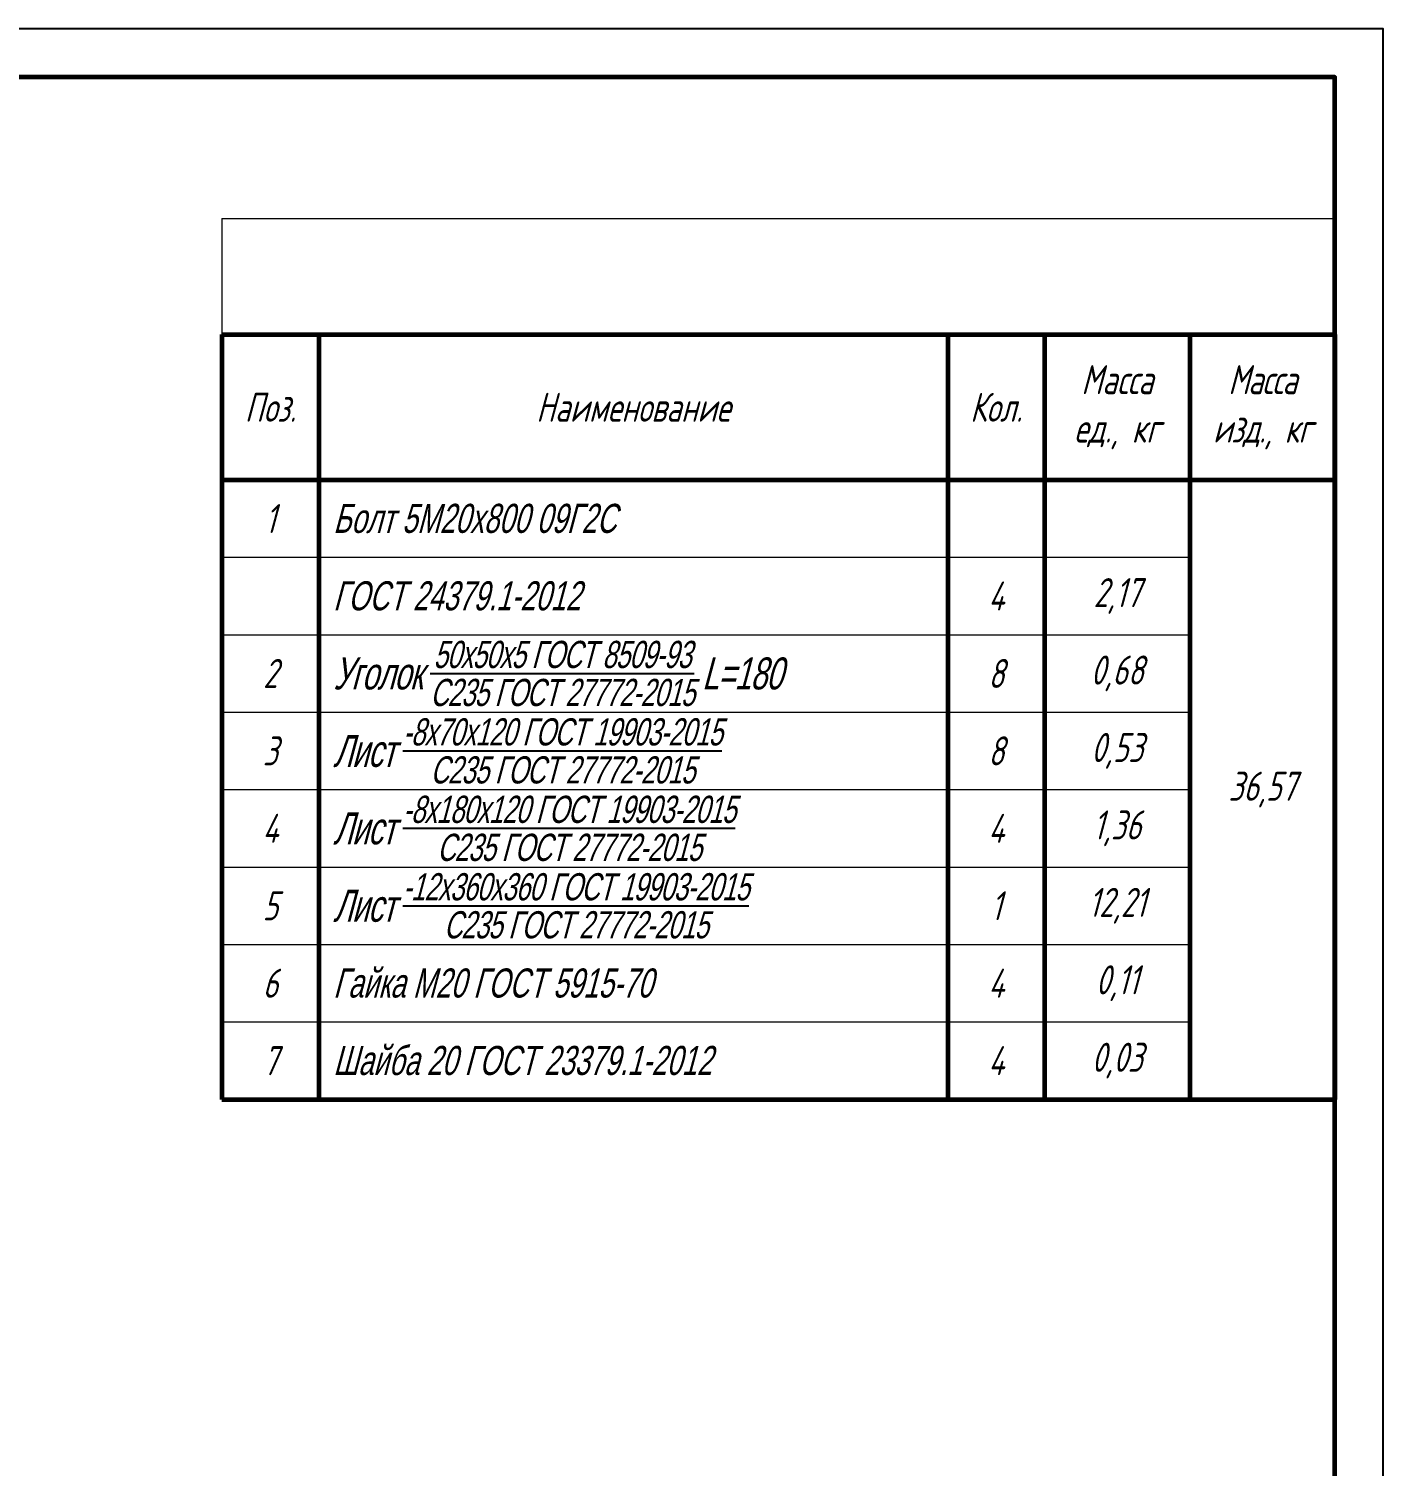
# Paper-space layout 'АБ2' of a CAD drawing. Header units: millimetres. Extents: x 0 to 420, y 0 to 297.
# Drawn here: x 280 to 420, y 148.5 to 297 of the extents above; entities that cross this region are included whole.
import ezdxf

# ---------------------------------------------------------------- set-up
doc = ezdxf.new("R2010")
doc.units = ezdxf.units.MM
doc.layers.add('Обозначения', color=102, linetype='Continuous', lineweight=25)
doc.layers.add('Основная', color=134, linetype='Continuous', lineweight=70)
doc.styles.get("Standard").update_dxf_attribs({"font": 'simplex.shx', "width": 0.7, "oblique": 15, "height": 3})

# ---------------------------------------------------------------- blocks, each defined once
blk = doc.blocks.new('*U167')
at = {"layer": 'Обозначения'}
blk.add_lwpolyline([(0, 0), (420, 0), (420, 297), (0, 297)], close=True, dxfattribs=at)
at = {"layer": 'Обозначения', "lineweight": 60}
blk.add_lwpolyline([(20, 5), (415, 5), (415, 292), (20, 292)], close=True, dxfattribs=at)
blk = doc.blocks.new('*T173')
at = {"layer": 'Defpoints', "color": 8, "linetype": 'ByBlock', "lineweight": 0, "transparency": 16777216}
for p, q in [((0, 0), (115, 0)), ((0, 0), (0, -12)), ((115, 0), (115, -12))]:
    blk.add_line(p, q, dxfattribs=at)
at = {"layer": 'Обозначения', "color": 0, "linetype": 'Continuous', "lineweight": 60, "transparency": 16777216}
for p, q in [((0, -12), (115, -12)), ((0, -12), (0, -91)), ((10, -12), (10, -91)), ((75, -12), (75, -91)), ((85, -12), (85, -91)), ((100, -12), (100, -91)), ((115, -12), (115, -91)), ((0, -27), (115, -27)), ((0, -91), (115, -91))]:
    blk.add_line(p, q, dxfattribs=at)
at = {"layer": 'Обозначения', "color": 0, "linetype": 'Continuous', "lineweight": 15, "transparency": 16777216}
for p, q in [((0, -35), (100, -35)), ((0, -43), (100, -43)), ((0, -51), (100, -51)), ((0, -59), (100, -59)), ((0, -67), (100, -67)), ((0, -75), (100, -75)), ((0, -83), (100, -83))]:
    blk.add_line(p, q, dxfattribs=at)
at = {"layer": 'Обозначения', "color": 0, "transparency": 16777216}
for s, insert, char_height, width, attachment_point in [('Масса ед., кг', (92.5, -19.5), 3, 12, 5), ('{\\T0.95;Масса изд., кг}', (107.5, -19.5), 3, 12, 5), ('Поз.', (5, -19.5), 3, 7, 5), ('Наименование', (42.5, -19.5), 3, 62, 5), ('Кол.', (80, -19.5), 3, 7, 5), ('1', (5, -31), 3, 7, 5), ('{\\fMS Sans Serif|b0|i0|c204|p0;\\C256;Болт 5М20х800 09Г2С}', (11.5, -31), 3, 62, 4), ('{\\fMS Sans Serif|b0|i0|c204|p0;\\C256;ГОСТ 24379.1-2012}', (11.5, -39), 3, 62, 4), ('4', (80, -39), 3, 7, 5), ('2,17', (92.5, -39), 3, 12, 5), ('\\A1;{\\fMS Sans Serif|b0|i0|c204|p0;\\T0.95;\\C256;Уголок \\H0.85x;\\S50х50х5 ГОСТ 8509-93/С235 ГОСТ 27772-2015;\\H1.17647x; \\fMS Sans Serif|b0|i0|c0|p0;L=\\fMS Sans Serif|b0|i0|c204|p0;180}', (11.5, -47), 3.3, 62, 4), ('2', (5, -47), 3, 7, 5), ('8', (80, -47), 3, 7, 5), ('0,68', (92.5, -47), 3, 12, 5), ('\\A1;{\\fMS Sans Serif|b0|i0|c204|p0;\\T0.95;\\C256;Лист \\H0.85x;\\S-8х70х120 ГОСТ 19903-2015/С235 ГОСТ 27772-2015;\\H1.17647x; }', (11.5, -55), 3.3, 62, 4), ('0,53', (92.5, -55), 3, 12, 5), ('3', (5, -55), 3, 7, 5), ('8', (80, -55), 3, 7, 5), ('36,57', (107.5, -59), 3, 12, 5), ('\\A1;{\\fMS Sans Serif|b0|i0|c204|p0;\\T0.95;\\C256;Лист \\H0.85x;\\S-8х180х120 ГОСТ 19903-2015/С235 ГОСТ 27772-2015;\\H1.17647x; }', (11.5, -63), 3.3, 62, 4), ('4', (5, -63), 3, 7, 5), ('4', (80, -63), 3, 7, 5), ('1,36', (92.5, -63), 3, 12, 5), ('\\A1;{\\fMS Sans Serif|b0|i0|c204|p0;\\T0.95;\\C256;Лист \\H0.85x;\\S-12х360х360 ГОСТ 19903-2015/С235 ГОСТ 27772-2015;\\H1.17647x; }', (11.5, -71), 3.3, 62, 4), ('5', (5, -71), 3, 7, 5), ('1', (80, -71), 3, 7, 5), ('12,21', (92.5, -71), 3, 12, 5), ('0,11', (92.5, -79), 3, 12, 5), ('6', (5, -79), 3, 7, 5), ('{\\fMS Sans Serif|b0|i0|c204|p0;\\C256;Гайка М20 ГОСТ 5915-70}', (11.5, -79), 3, 62, 4), ('4', (80, -79), 3, 7, 5), ('7', (5, -87), 3, 7, 5), ('{\\fMS Sans Serif|b0|i0|c204|p0;\\C256;Шайба 20 ГОСТ 23379.1-2012}', (11.5, -87), 3, 62, 4), ('4', (80, -87), 3, 7, 5), ('0,03', (92.5, -87), 3, 12, 5)]:
    blk.add_mtext(s, dxfattribs=dict(at, insert=insert, char_height=char_height, width=width, attachment_point=attachment_point))

psp = doc.layouts.new('АБ2')

# ---------------------------------------------------------------- block references
psp.add_blockref('*T173', (300, 277.4))
at = {"layer": 'Основная'}
psp.add_blockref('*U167', (0, 0), dxfattribs=at)

doc.saveas('drawing.dxf')
